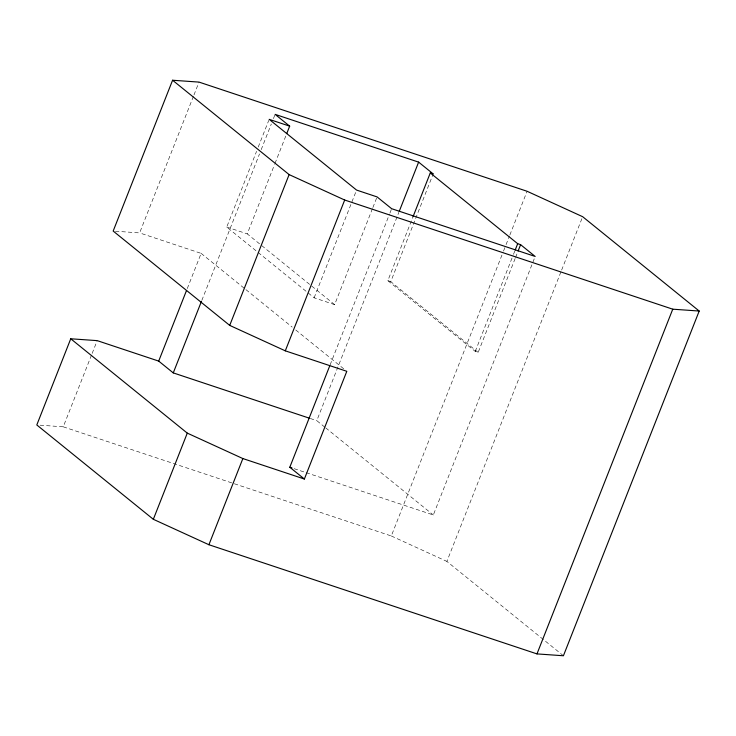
<?xml version="1.0" encoding="UTF-8"?>
<svg xmlns="http://www.w3.org/2000/svg" width="736" height="736" viewBox="0 0 736 736"><rect width="100%" height="100%" fill="white"/><g stroke="black" fill="none" stroke-linecap="round" stroke-linejoin="round"><path stroke-width="0.55" stroke-dasharray="3.68 2.76" d="M40.103 425.187L63.241 426.816L91.742 354.467M92.156 353.4L97.189 340.63M115.386 231.214L139.619 232.907L193.55 96.002M193.973 94.935L199.024 82.101M187.266 288.576L201.13 253.377L139.619 232.907M372.453 208.638L334.641 304.63L314.134 297.804L226.734 227.056L256.56 151.331M258.244 147.062L268.75 120.4M201.839 300.371L259.514 153.934M261.197 149.656L271.317 123.988M273.415 118.643L275.108 114.365M334.641 304.63L247.241 233.873L274.546 164.551M274.97 163.484L285.89 135.755M314.134 297.804L356.574 190.081M372.876 207.57L377.071 196.908M330.133 364.844L389.537 214.047M389.96 212.98L391.644 208.702M324.797 427.138L316.793 420.652L398.857 212.336M515.145 258.529L478.17 352.388L475.254 351.422L387.844 280.664L413.052 216.669M478.17 352.388L390.77 281.64L433.2 173.917M63.241 426.816L391.304 535.974L503.12 252.098M503.544 251.031L505.65 245.695M506.064 244.628L509.432 236.09M509.855 235.023L527.086 191.268M475.254 351.422L513.066 255.429M513.48 254.362L514.74 251.16M515.559 257.462L517.666 252.135M306.112 472.659L433.329 514.988L534.75 257.526M563.417 655.758L446.881 561.412L561.218 271.133M561.642 270.066L582.24 217.773M226.734 227.056L247.241 233.873M387.844 280.664L390.77 281.64M310.27 418.48L316.793 420.652M294.152 468.685L305.026 472.3M391.304 535.974L446.881 561.412M201.13 253.377L245.051 288.935M245.944 289.653L292.201 327.106M295.762 329.986L344.236 369.224M325.689 427.855L433.329 514.988"/><path stroke-width="1.1" d="M70.748 338.781L36.8 424.957L153.336 519.294L208.914 544.732L536.976 653.899L563.417 655.758L699.2 311.043L582.664 216.706L527.086 191.268L199.024 82.101L172.583 80.242L113.178 231.058L229.715 325.395L285.292 350.833L346.803 371.303L304.373 479.026L242.862 458.556L187.284 433.118L70.748 338.781L97.189 340.63L158.7 361.1L173.264 372.894L309.184 418.122M158.7 361.1L186.429 290.711M173.264 372.894L201.416 301.438M286.727 133.621L289.671 126.15L275.108 114.365L418.628 162.122L433.2 173.917L430.284 172.942L413.052 216.669M153.336 519.294L187.284 433.118M229.715 325.395L289.119 174.588L172.583 80.242M208.914 544.732L242.862 458.556M285.292 350.833L344.696 200.026L672.759 309.184L699.2 311.043M304.373 479.026L289.8 467.231L329.719 365.912M399.271 211.26L418.628 162.122M515.163 250.093L517.684 243.699L430.284 172.942M518.08 251.068L520.6 244.665L517.684 243.699M536.976 653.899L672.759 309.184M289.671 126.15L269.164 119.333L356.574 190.081L377.071 196.908L391.644 208.702L535.173 256.459L520.6 244.665M289.8 467.231L291.98 467.958M289.119 174.588L344.696 200.026"/></g></svg>
